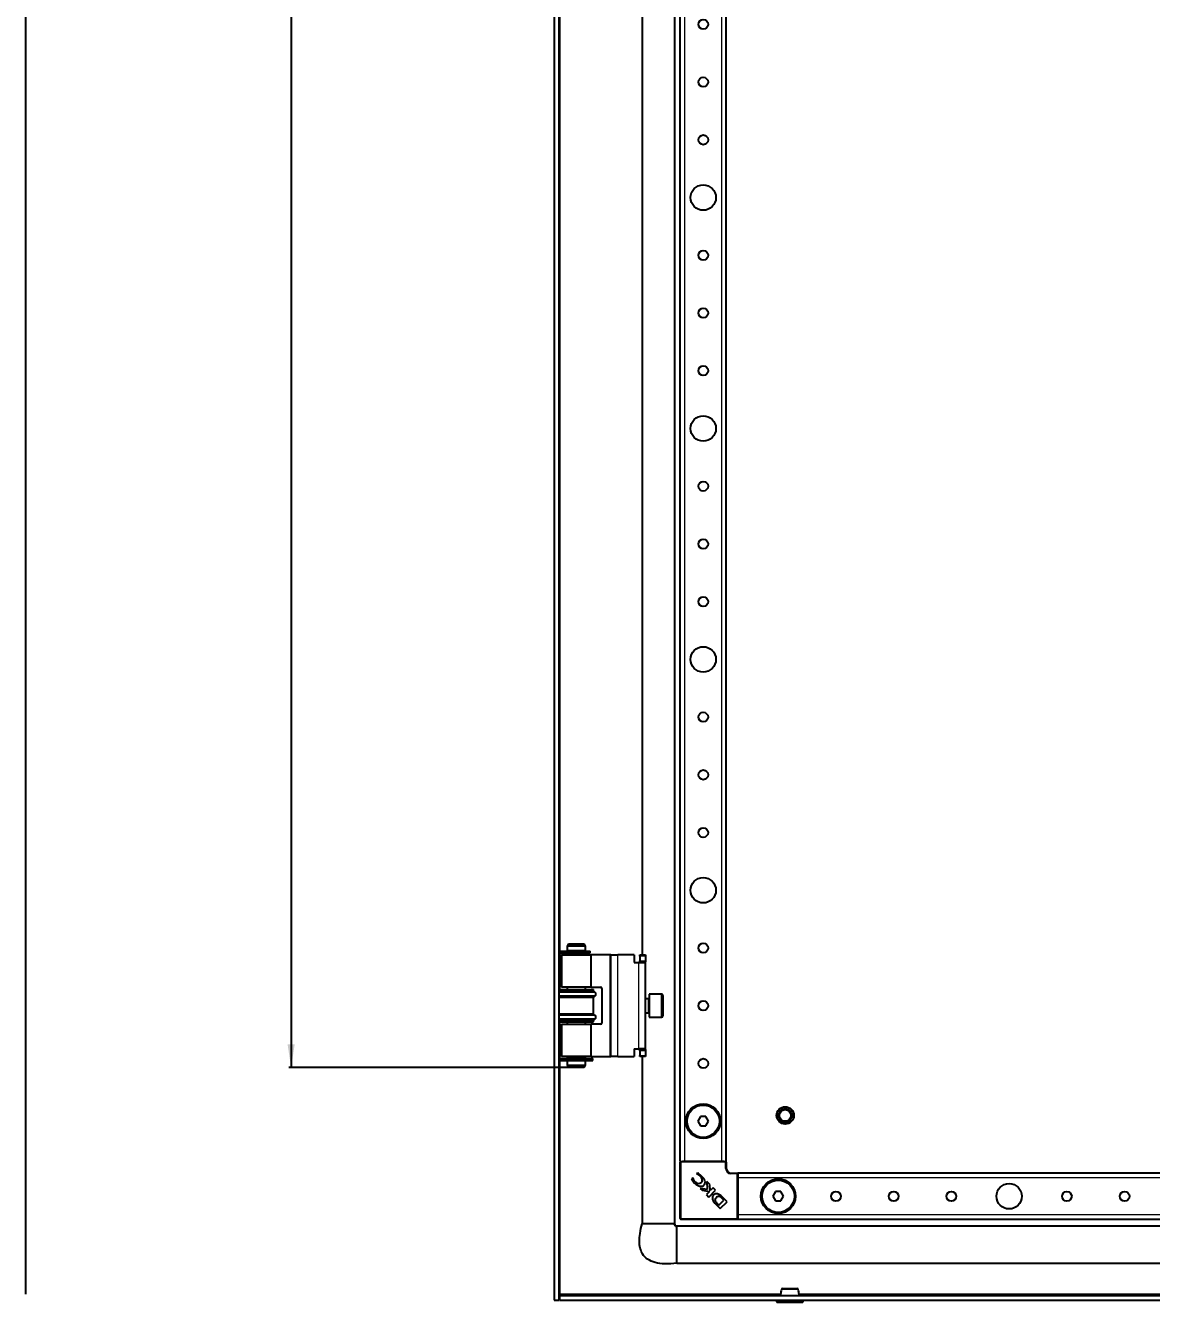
# Model space of a CAD drawing. Header units: millimetres. Extents: x -460 to 1472, y -1011 to 1043.
# Drawn here: x 517 to 1005, y -873 to -320 of the extents above; entities that cross this region are included whole.
import ezdxf

# ---------------------------------------------------------------- set-up
doc = ezdxf.new("R2010")
doc.units = ezdxf.units.MM
doc.layers.add('FORMAT', color=7, linetype='Continuous')
doc.styles.add('SLDTEXTSTYLE0', font='TXT', dxfattribs={"width": 0.75})
doc.dimstyles.new('SLDDIMSTYLE0', dxfattribs={"dimtxt": 20, "dimasz": 10, "dimexe": 0, "dimexo": 0.0625, "dimgap": 5, "dimtad": 2, "dimdec": 1, "dimrnd": 1e-09, "dimzin": 12, "dimdsep": 46, "dimtxsty": 'SLDTEXTSTYLE0', "dimsah": 1, "dimcen": 0.09, "dimadec": 0, "dimazin": 3, "dimtfac": 1, "dimtofl": 0, "dimtmove": 0, "dimatfit": 3, "dimfxl": 0, "dimfrac": 2, "dimtolj": 1, "dimtzin": 12, "dimarcsym": 0})

# ---------------------------------------------------------------- blocks, each defined once
blk = doc.blocks.new('_D_7')
at = {"layer": 'FORMAT'}
for p, q in [((752.38, 781.78), (631.31, 781.78)), ((632.31, 781.78), (632.31, -771.72)), ((752.38, -771.72), (631.31, -771.72))]:
    blk.add_line(p, q, dxfattribs=at)
for points in [[(632.31, 781.78), (630.77, 771.78), (633.85, 771.78)], [(632.31, -771.72), (633.85, -761.72), (630.77, -761.72)]]:
    blk.add_solid(points, dxfattribs=at)
at = {"layer": 'FORMAT', "insert": (606.53, -35.61), "char_height": 20, "attachment_point": 1, "rotation": 90, "style": 'SLDTEXTSTYLE0'}
blk.add_mtext('1553,5', dxfattribs=at)

msp = doc.modelspace()

# ---------------------------------------------------------------- linework, layer by layer
at = {"color": 7, "linetype": 'Continuous', "lineweight": 25}
for p, q in [((746.31, 882.53), (746.31, -872.47)), ((748.31, 882.53), (748.31, -872.47)), ((798.31, 849.53), (798.31, -839.47)), ((800.81, -812.47), (800.81, 822.53)), ((820.81, -812.47), (820.81, 822.53)), ((517.27, -72.47), (517.27, -869.87)), ((784.31, -291.97), (784.31, -722.97)), ((752.39, -718.22), (751.81, -719.22)), ((752.39, -718.22), (759.24, -718.22)), ((759.81, -719.22), (759.24, -718.22)), ((748.66, -721.27), (748.66, -722.17)), ((748.66, -721.27), (761.55, -721.27)), ((748.66, -722.17), (761.55, -722.17)), ((749.36, -722.97), (749.36, -736.97)), ((749.36, -722.97), (762.26, -722.97)), ((751.81, -719.22), (751.81, -721.22)), ((759.81, -719.22), (751.81, -719.22)), ((756.57, -721.22), (751.81, -721.22)), ((751.81, -722.22), (751.81, -722.97)), ((756.57, -722.22), (751.81, -722.22)), ((752.31, -721.22), (752.31, -721.27)), ((752.31, -722.17), (752.31, -722.22)), ((759.81, -721.22), (756.57, -721.22)), ((759.81, -722.22), (756.57, -722.22)), ((759.31, -721.27), (759.31, -721.22)), ((759.31, -722.22), (759.31, -722.17)), ((759.81, -721.22), (759.81, -719.22)), ((759.81, -722.97), (759.81, -722.22)), ((761.55, -721.27), (761.64, -721.27)), ((761.55, -722.17), (761.64, -722.17)), ((761.64, -722.17), (761.64, -721.27)), ((761.64, -721.27), (761.85, -721.27)), ((761.64, -722.17), (761.85, -722.17)), ((761.85, -722.17), (761.85, -721.27)), ((762.26, -736.97), (762.26, -722.97)), ((770.36, -722.97), (762.26, -722.97)), ((770.86, -722.97), (770.36, -722.97)), ((770.86, -766.97), (770.86, -722.97)), ((770.86, -722.97), (773.86, -722.97)), ((780.86, -722.97), (773.86, -722.97)), ((780.86, -722.97), (780.86, -726.27)), ((783.36, -722.97), (785.86, -722.97)), ((783.36, -723.47), (783.36, -722.97)), ((783.36, -723.47), (783.36, -725.47)), ((785.86, -722.97), (785.86, -723.47)), ((785.86, -723.47), (785.86, -725.47)), ((780.86, -726.27), (782.86, -726.27)), ((782.86, -726.27), (785.86, -726.27)), ((783.36, -725.97), (783.36, -725.47)), ((785.86, -725.97), (783.36, -725.97)), ((783.36, -725.97), (783.36, -726.27)), ((785.86, -725.47), (785.86, -725.97)), ((785.86, -726.27), (785.86, -725.97)), ((785.86, -763.67), (785.86, -726.27)), ((748.31, -737.97), (763.31, -737.97)), ((763.31, -738.57), (748.31, -738.57)), ((762.26, -736.97), (749.36, -736.97)), ((751.81, -736.97), (751.81, -737.97)), ((759.81, -737.97), (759.81, -736.97)), ((762.26, -736.97), (766.36, -736.97)), ((763.31, -738.57), (763.31, -737.97)), ((764.01, -739.26), (763.31, -738.57)), ((763.31, -741.37), (764.01, -740.68)), ((766.86, -737.47), (766.86, -752.47)), ((792.76, -739.97), (787.36, -739.97)), ((787.36, -739.97), (787.36, -749.97)), ((793.36, -740.57), (793.36, -749.37)), ((763.31, -741.37), (748.31, -741.37)), ((763.31, -748.57), (763.31, -741.37)), ((787.11, -741.97), (785.86, -741.97)), ((763.31, -748.57), (748.31, -748.57)), ((763.31, -751.37), (748.31, -751.37)), ((748.31, -751.97), (763.31, -751.97)), ((751.81, -751.97), (751.81, -752.97)), ((759.81, -752.97), (759.81, -751.97)), ((764.01, -749.26), (763.31, -748.57)), ((763.31, -751.37), (764.01, -750.68)), ((763.31, -751.97), (763.31, -751.37)), ((785.86, -747.97), (787.11, -747.97)), ((787.36, -749.97), (792.76, -749.97)), ((749.36, -752.97), (749.36, -766.97)), ((749.36, -752.97), (762.26, -752.97)), ((762.26, -766.97), (762.26, -752.97)), ((766.36, -752.97), (762.26, -752.97)), ((748.66, -767.77), (748.66, -768.67)), ((748.66, -767.77), (762.96, -767.77)), ((762.26, -766.97), (749.36, -766.97)), ((751.81, -766.97), (751.81, -767.72)), ((756.57, -767.72), (751.81, -767.72)), ((752.31, -767.72), (752.31, -767.77)), ((759.81, -767.72), (756.57, -767.72)), ((759.31, -767.77), (759.31, -767.72)), ((759.81, -767.72), (759.81, -766.97)), ((762.26, -766.97), (770.36, -766.97)), ((762.96, -768.67), (762.96, -767.77)), ((770.36, -766.97), (770.86, -766.97)), ((773.86, -766.97), (770.86, -766.97)), ((773.86, -766.97), (780.86, -766.97)), ((780.86, -763.67), (782.86, -763.67)), ((780.86, -763.67), (780.86, -766.97)), ((785.86, -763.67), (782.86, -763.67)), ((783.36, -763.67), (783.36, -763.97)), ((783.36, -763.97), (785.86, -763.97)), ((783.36, -764.47), (783.36, -763.97)), ((783.36, -764.47), (783.36, -766.47)), ((783.36, -766.97), (783.36, -766.47)), ((785.86, -766.97), (783.36, -766.97)), ((784.31, -766.97), (784.31, -839.47)), ((785.86, -763.97), (785.86, -763.67)), ((785.86, -763.97), (785.86, -764.47)), ((785.86, -764.47), (785.86, -766.47)), ((785.86, -766.47), (785.86, -766.97)), ((748.66, -768.67), (762.96, -768.67)), ((751.81, -768.72), (751.81, -770.72)), ((756.57, -768.72), (751.81, -768.72)), ((751.81, -770.72), (752.39, -771.72)), ((751.81, -770.72), (756.57, -770.72)), ((752.31, -768.67), (752.31, -768.72)), ((756.46, -771.72), (752.39, -771.72)), ((759.24, -771.72), (756.46, -771.72)), ((759.81, -768.72), (756.57, -768.72)), ((756.57, -770.72), (759.81, -770.72)), ((759.24, -771.72), (759.81, -770.72)), ((759.31, -768.72), (759.31, -768.67)), ((759.81, -770.72), (759.81, -768.72)), ((809.66, -792.97), (808.51, -794.97)), ((808.51, -794.97), (809.66, -796.97)), ((811.97, -792.97), (809.66, -792.97)), ((813.12, -794.97), (811.97, -792.97)), ((811.97, -796.97), (813.12, -794.97)), ((809.66, -796.97), (811.97, -796.97)), ((801.11, -812.47), (800.81, -812.47)), ((800.81, -837.17), (800.81, -812.77)), ((801.11, -812.47), (801.76, -812.47)), ((802.81, -812.47), (801.76, -812.47)), ((818.81, -812.47), (802.81, -812.47)), ((819.87, -812.47), (818.81, -812.47)), ((819.87, -812.47), (820.51, -812.47)), ((820.81, -812.47), (820.51, -812.47)), ((820.81, -812.77), (820.81, -815.47)), ((808.44, -817.47), (807.93, -817.72)), ((807.93, -817.72), (808.04, -817.83)), ((822.81, -817.47), (825.51, -817.47)), ((1205.81, -817.47), (825.81, -817.47)), ((825.81, -817.47), (825.81, -817.77)), ((825.81, -817.77), (825.81, -818.42)), ((825.81, -818.42), (825.81, -819.47)), ((806.36, -819.53), (805.67, -819.87)), ((806.5, -819.67), (806.36, -819.53)), ((812.4, -821.1), (812.58, -824.57)), ((813.69, -822.39), (812.4, -821.1)), ((813.86, -825.05), (813.69, -822.39)), ((815.11, -823.8), (813.86, -825.05)), ((816.16, -824.86), (815.11, -823.8)), ((825.81, -819.47), (825.81, -835.47)), ((809.48, -824.1), (810.28, -824.9)), ((812.58, -824.57), (809.48, -824.1)), ((810.28, -824.9), (813.55, -825.38)), ((813.55, -825.38), (812.16, -826.77)), ((812.16, -826.77), (813.2, -827.82)), ((813.2, -827.82), (816.16, -824.86)), ((817.51, -831.3), (819.69, -829.12)), ((819.69, -829.12), (819.01, -828.46)), ((819.28, -827.97), (819.26, -827.96)), ((821.17, -829.86), (819.28, -827.97)), ((842.16, -825.47), (841.01, -827.47)), ((841.01, -827.47), (842.16, -829.47)), ((844.47, -825.47), (842.16, -825.47)), ((842.16, -829.47), (844.47, -829.47)), ((845.62, -827.47), (844.47, -825.47)), ((844.47, -829.47), (845.62, -827.47)), ((816.22, -830.83), (818.21, -832.82)), ((816.76, -830.58), (817.51, -831.3)), ((818.21, -832.82), (821.17, -829.86)), ((1205.81, -840.47), (799.31, -840.47)), ((825.51, -837.47), (801.11, -837.47)), ((825.81, -835.47), (825.81, -836.52)), ((825.81, -836.52), (825.81, -837.17)), ((825.81, -837.17), (825.81, -837.47)), ((1205.81, -837.47), (825.81, -837.47)), ((799.31, -856.47), (1287.31, -856.47)), ((746.31, -872.47), (748.31, -872.47)), ((748.61, -870.47), (1338.01, -870.47)), ((748.61, -870.47), (748.61, -872.47)), ((748.61, -872.47), (1338.01, -872.47)), ((748.72, -870.47), (748.91, -869.87)), ((842.56, -872.47), (842.56, -873.22)), ((845.31, -873.47), (842.81, -873.47)), ((853.81, -873.47), (845.31, -873.47)), ((854.06, -873.22), (854.06, -872.47))]:
    msp.add_line(p, q, dxfattribs=at)
at = {"color": 8, "linetype": 'Continuous', "lineweight": 18}
for p, q in [((802.81, -812.47), (802.81, 822.53)), ((818.81, -812.47), (818.81, 822.53)), ((748.91, -721.27), (748.91, -293.67)), ((748.91, -737.97), (748.91, -722.17)), ((761.55, -721.27), (761.55, -722.17)), ((770.36, -722.97), (770.36, -766.97)), ((773.86, -766.97), (773.86, -722.97)), ((785.86, -723.47), (783.36, -723.47)), ((782.86, -763.67), (782.86, -726.27)), ((783.36, -725.47), (785.86, -725.47)), ((764.01, -739.26), (748.31, -739.26)), ((764.01, -740.68), (748.31, -740.68)), ((792.76, -749.97), (792.76, -739.97)), ((787.11, -742.38), (787.11, -741.97)), ((787.11, -747.97), (787.11, -742.38)), ((764.01, -749.26), (748.31, -749.26)), ((764.01, -750.68), (748.31, -750.68)), ((748.91, -767.77), (748.91, -751.97)), ((785.86, -764.47), (783.36, -764.47)), ((783.36, -766.47), (785.86, -766.47)), ((748.91, -869.87), (748.91, -768.67)), ((800.81, -812.77), (801.11, -812.77)), ((801.11, -812.47), (801.11, -812.77)), ((801.11, -812.77), (801.11, -837.17)), ((820.51, -812.77), (801.11, -812.77)), ((820.51, -812.47), (820.51, -812.77)), ((820.51, -815.47), (820.51, -812.77)), ((820.51, -812.77), (820.81, -812.77)), ((820.81, -815.47), (820.51, -815.47)), ((822.81, -817.47), (822.81, -817.77)), ((825.51, -817.77), (822.81, -817.77)), ((825.51, -817.47), (825.51, -817.77)), ((825.51, -837.17), (825.51, -817.77)), ((825.51, -817.77), (825.81, -817.77)), ((1205.81, -819.47), (825.81, -819.47)), ((801.11, -837.17), (800.81, -837.17)), ((801.11, -837.17), (825.51, -837.17)), ((801.11, -837.17), (801.11, -837.47)), ((825.51, -837.17), (825.51, -837.47)), ((825.51, -837.17), (825.81, -837.17)), ((1205.81, -835.47), (825.81, -835.47)), ((844.34, -869.87), (748.91, -869.87)), ((842.56, -873.22), (845.17, -873.22)), ((845.17, -873.22), (854.06, -873.22)), ((1234.34, -869.87), (852.29, -869.87))]:
    msp.add_line(p, q, dxfattribs=at)
at = {"color": 7, "linetype": 'Continuous', "lineweight": 25}
for centre, radius in [((810.81, -319.97), 2.1), ((810.81, -344.97), 2.1), ((810.81, -369.97), 2.1), ((810.81, -394.97), 5.5), ((810.81, -419.97), 2.1), ((810.81, -444.97), 2.1), ((810.81, -469.97), 2.1), ((810.81, -494.97), 5.5), ((810.81, -519.97), 2.1), ((810.81, -544.97), 2.1), ((810.81, -569.97), 2.1), ((810.81, -594.97), 5.5), ((810.81, -619.97), 2.1), ((810.81, -644.97), 2.1), ((810.81, -669.97), 2.1), ((810.81, -694.97), 5.5), ((810.81, -719.97), 2.1), ((810.81, -744.97), 2.1), ((810.81, -769.97), 2.1), ((810.81, -794.97), 7.5), ((810.81, -794.97), 7), ((846.31, -792.47), 3.75), ((846.31, -792.47), 3), ((846.31, -792.47), 2.5), ((843.31, -827.47), 7.5), ((843.31, -827.47), 7), ((943.31, -827.47), 5.5), ((868.31, -827.47), 2.1), ((893.31, -827.47), 2.1), ((918.31, -827.47), 2.1), ((968.31, -827.47), 2.1), ((993.31, -827.47), 2.1)]:
    msp.add_circle(centre, radius, dxfattribs=at)
for centre, radius, start, end in [((763.31, -739.97), 1, 314.427, 45.573), ((766.36, -737.47), 0.5, 0, 90), ((792.76, -740.57), 0.6, 0, 90), ((787.11, -741.72), 0.25, 270, 360), ((763.31, -749.97), 1, 314.427, 45.573), ((787.11, -748.22), 0.25, 0, 90), ((792.76, -749.37), 0.6, 270, 360), ((766.36, -752.47), 0.5, 270, 0), ((801.11, -812.77), 0.3, 90, 180), ((820.51, -812.77), 0.3, 0, 90), ((822.81, -815.47), 2, 180, 270), ((825.51, -817.77), 0.3, 0, 90), ((808.81, -819.96), 1.97, 218.454, 305.887), ((808.41, -820.4), 1.94, 323.3097, 52.3464), ((819.42, -827.17), 4.87, 200.3445, 228.7777), ((821.24, -826.4), 6.12, 216.9888, 223.0744), ((801.11, -837.17), 0.3, 180, 270), ((825.51, -837.17), 0.3, 270, 0), ((845.2, -867.97), 0.5, 89.9637, 164.834), ((851.43, -867.97), 0.5, 15.2465, 90.046), ((842.81, -873.22), 0.25, 180, 270), ((853.81, -873.22), 0.25, 270, 0)]:
    msp.add_arc(centre, radius, start, end, dxfattribs=at)
at = {"color": 8, "linetype": 'Continuous', "lineweight": 18}
msp.add_arc((822.81, -815.47), 2.3, 180, 270, dxfattribs=at)
at = {"color": 7, "linetype": 'Continuous', "lineweight": 25}
for points, knots in [([(808.04, -817.83), (808.35, -817.97), (808.93, -818.24), (809.39, -818.67), (809.59, -818.86)], [0, 0, 0, 0, 0.547643, 1, 1, 1, 1]), ([(809.96, -818.58), (809.69, -818.33), (809.22, -817.9), (808.67, -817.6), (808.44, -817.47)], [0, 0, 0, 0, 0.577653, 1, 1, 1, 1]), ([(805.67, -819.87), (805.85, -820.21), (806.19, -820.84), (806.68, -821.36), (806.91, -821.6)], [0, 0, 0, 0, 0.5368, 1, 1, 1, 1]), ([(807.27, -821.19), (807.05, -820.93), (806.67, -820.48), (806.55, -819.91), (806.5, -819.67)], [0, 0, 0, 0, 0.579608, 1, 1, 1, 1]), ([(806.91, -821.6), (807.28, -821.93), (807.98, -822.55), (809.15, -823.1), (810.09, -823.23), (810.73, -823.08), (810.96, -822.9), (811.07, -822.81)], [0, 0, 0, 0, 0.315674, 0.58952, 0.813199, 0.909026, 1, 1, 1, 1]), ([(811.07, -822.81), (811.21, -822.64), (811.49, -822.31), (811.66, -821.61), (811.53, -820.74), (810.96, -819.66), (810.32, -818.97), (809.96, -818.58)], [0, 0, 0, 0, 0.1305321, 0.2660311, 0.4239974, 0.666819, 1, 1, 1, 1]), ([(817.93, -826.82), (817.73, -826.71), (817.34, -826.51), (816.71, -826.39), (816.11, -826.43), (815.58, -826.63), (815.14, -826.99), (814.85, -827.5), (814.73, -828.16), (814.82, -828.61), (814.86, -828.86)], [0, 0, 0, 0, 0.138091, 0.265455, 0.384013, 0.496103, 0.605759, 0.71979, 0.847662, 1, 1, 1, 1]), ([(816.43, -828.09), (816.34, -828.19), (816.17, -828.36), (815.99, -828.64), (815.9, -828.91), (815.9, -829.24), (816.06, -829.64), (816.24, -829.92), (816.34, -830.08)], [0, 0, 0, 0, 0.176808, 0.319231, 0.43938, 0.552395, 0.749205, 1, 1, 1, 1]), ([(819.01, -828.46), (818.81, -828.27), (818.44, -827.92), (817.9, -827.6), (817.45, -827.53), (817.11, -827.6), (816.76, -827.79), (816.55, -827.99), (816.43, -828.09)], [0, 0, 0, 0, 0.274676, 0.503042, 0.607381, 0.716579, 0.843412, 1, 1, 1, 1]), ([(818.77, -827.5), (818.63, -827.36), (818.36, -827.12), (818.06, -826.91), (817.93, -826.82)], [0, 0, 0, 0, 0.55183, 1, 1, 1, 1]), ([(819.26, -827.96), (819.18, -827.88), (819.02, -827.73), (818.86, -827.58), (818.77, -827.5)], [0, 0, 0, 0, 0.486421, 1, 1, 1, 1]), ([(799.31, -856.47), (797.59, -856.64), (794.45, -856.94), (790.12, -856.43), (786.69, -855), (784.48, -852.68), (783.39, -849.92), (783.07, -846.87), (783.37, -843.31), (783.98, -840.82), (784.31, -839.47)], [0, 0, 0, 0, 0.1767131, 0.3209108, 0.4403077, 0.5483696, 0.6373998, 0.7388783, 0.8585434, 1, 1, 1, 1]), ([(798.2, -839.47), (798.17, -839.47), (798.09, -839.47), (797.63, -839.47), (797.34, -839.47)], [0, 0, 0, 0, 0.350861, 1, 1, 1, 1]), ([(799.31, -840.63), (799.21, -840.62), (799.08, -840.6), (798.92, -840.53), (798.84, -840.47), (798.78, -840.41), (798.74, -840.34), (798.71, -840.26), (798.64, -840.09), (798.48, -840.01), (798.33, -839.78), (798.3, -839.58), (798.28, -839.47)], [0, 0, 0, 0, 0.146823, 0.202041, 0.247643, 0.28691, 0.323569, 0.360785, 0.40083, 0.628513, 0.79432, 1, 1, 1, 1]), ([(798.31, -839.47), (798.46, -839.7), (798.73, -840.1), (799.14, -840.36), (799.31, -840.47)], [0, 0, 0, 0, 0.5615605, 1, 1, 1, 1]), ([(799.31, -856.47), (799.31, -856.35), (799.31, -856.11), (799.31, -854.26), (799.31, -851.61), (799.31, -848.47), (799.31, -845.32), (799.31, -842.71), (799.31, -841.08), (799.31, -840.86), (799.31, -840.79)], [0, 0, 0, 0, 0.133856, 0.267712, 0.401568, 0.535424, 0.66928, 0.803137, 0.936993, 1, 1, 1, 1]), ([(844.73, -867.82), (844.54, -868.56), (844.31, -869.42), (844.3, -870.34), (844.29, -870.47)], [0, 0, 0, 0, 0.8581504, 1, 1, 1, 1]), ([(845.24, -867.47), (845.23, -867.47), (845.19, -867.47), (845.47, -867.47), (845.99, -867.47), (846.7, -867.47), (847.56, -867.47), (848.62, -867.47), (849.65, -867.47), (850.53, -867.47), (851.14, -867.47), (851.44, -867.47), (851.4, -867.47), (851.39, -867.47)], [0, 0, 0, 0, 0.03384, 0.141254, 0.248698, 0.315774, 0.423314, 0.530846, 0.63821, 0.745706, 0.853372, 0.960917, 1, 1, 1, 1]), ([(852.34, -870.47), (852.33, -870.34), (852.31, -869.42), (852.09, -868.56), (851.9, -867.82)], [0, 0, 0, 0, 0.14185, 1, 1, 1, 1]), ([(748.31, -872.47), (748.34, -872.04), (748.38, -871.48), (748.57, -870.92), (748.61, -870.79)], [0, 0, 0, 0, 0.7734591, 1, 1, 1, 1]), ([(748.91, -869.87), (748.86, -870.03), (748.81, -870.18), (748.71, -870.41), (748.66, -870.47), (748.61, -870.47)], [0, 0, 0, 0, 0.5, 0.5, 1, 1, 1, 1])]:
    msp.add_open_spline(points, degree=3, knots=knots, dxfattribs=at)
for points in [[(785.29, -839.47), (785.01, -839.47), (784.44, -839.47), (784.36, -839.47), (784.31, -839.47)], [(787.75, -839.47), (787.26, -839.47), (786.29, -839.47), (785.62, -839.47), (785.29, -839.47)], [(791.31, -839.47), (790.69, -839.47), (789.43, -839.47), (788.31, -839.47), (787.75, -839.47)], [(794.88, -839.47), (794.32, -839.47), (793.2, -839.47), (791.94, -839.47), (791.31, -839.47)], [(797.34, -839.47), (797, -839.47), (796.34, -839.47), (795.37, -839.47), (794.88, -839.47)]]:
    msp.add_open_spline(points, degree=3, dxfattribs=at)
at = {"color": 8, "linetype": 'Continuous', "lineweight": 18}
msp.add_open_spline([(851.86, -867.85), (851.88, -867.85), (851.92, -867.85), (851.58, -867.85), (850.87, -867.85), (849.85, -867.85), (848.67, -867.85), (847.44, -867.85), (846.45, -867.85), (845.62, -867.85), (845.02, -867.85), (844.7, -867.85), (844.75, -867.85), (844.76, -867.85)], degree=3, knots=[0, 0, 0, 0, 0.038891, 0.14638, 0.253973, 0.361383, 0.468681, 0.576165, 0.683665, 0.750707, 0.858068, 0.965424, 1, 1, 1, 1], dxfattribs=at)

# ---------------------------------------------------------------- dimensions: what is measured, and where the dimension line sits
at = {"layer": 'FORMAT'}
dim = msp.add_linear_dim(base=(632.31, -771.72), p1=(752.39, 781.78), p2=(752.39, -771.72), angle=90, dimstyle='SLDDIMSTYLE0', dxfattribs=at)
dim.commit()
dim.dimension.update_dxf_attribs({"geometry": '_D_7', "text_midpoint": (632.31, 5.03), "dimtype": 160})

doc.saveas('drawing.dxf')
